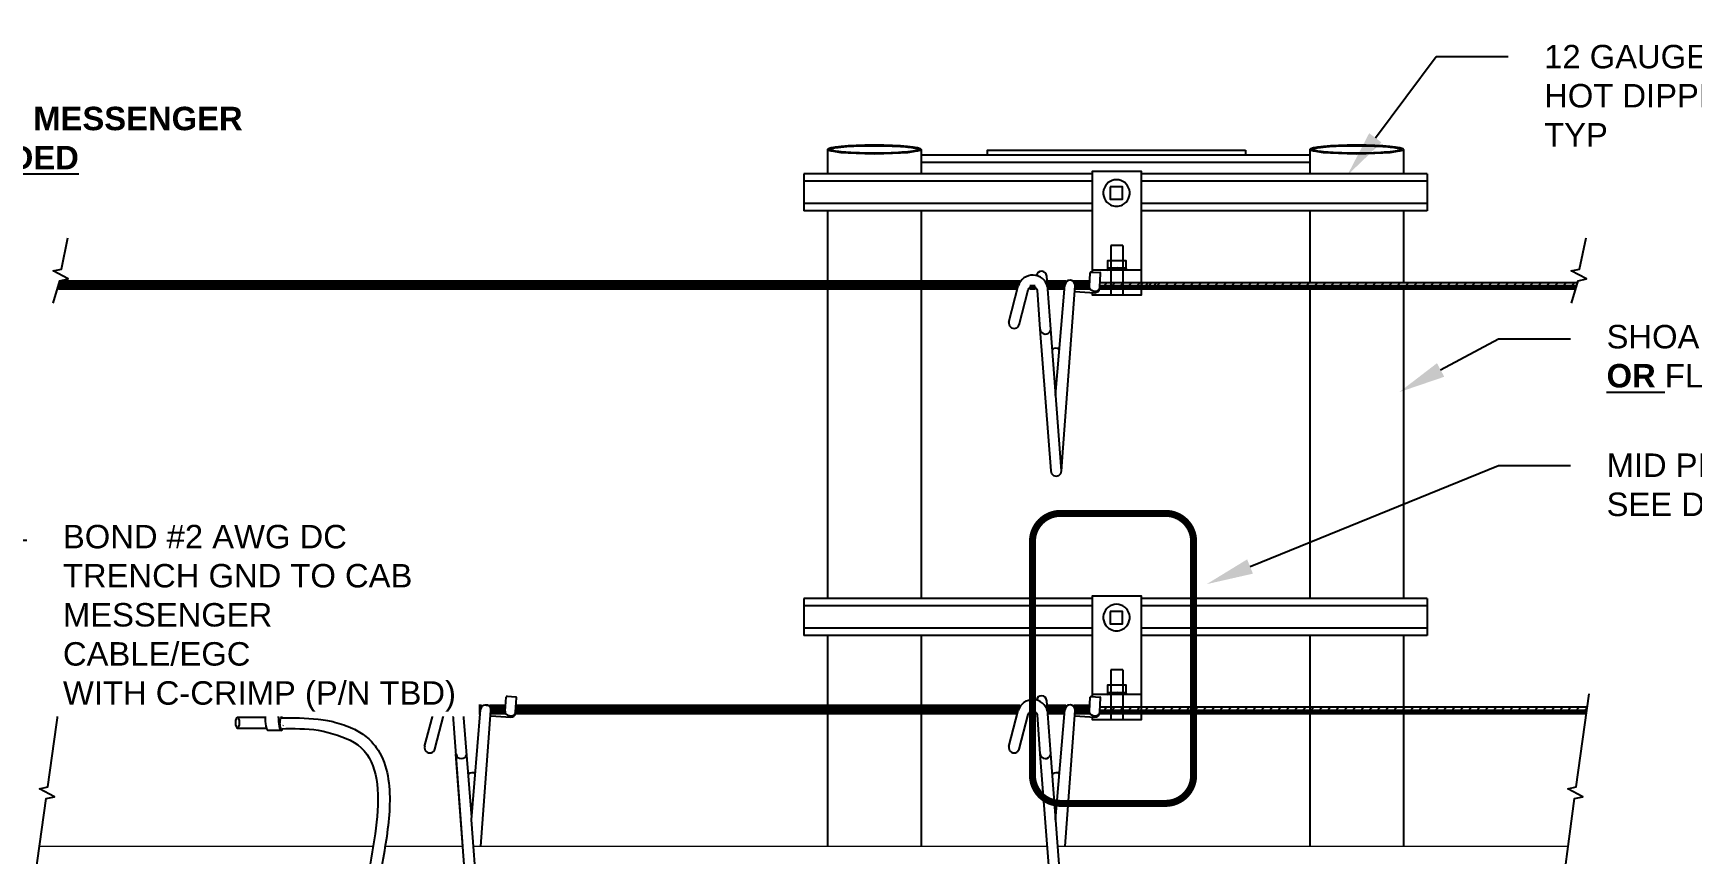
# Model space of a CAD drawing. Header units: feet. Extents: x -17 to 1389, y -162 to 787.
# Drawn here: x 1074.1 to 1144.8, y 223.9 to 258.8 of the extents above; entities that cross this region are included whole.
import ezdxf
from ezdxf import colors
from ezdxf.entities.mleader import LeaderData, LeaderLine
from ezdxf.math import Vec2, Vec3

# ---------------------------------------------------------------- set-up
doc = ezdxf.new("R2010")
doc.units = ezdxf.units.FT
doc.header["$MEASUREMENT"] = 0
doc.linetypes.add('PHANTOM', pattern=[2.5, 1.25, -0.25, 0.25, -0.25, 0.25, -0.25])
doc.linetypes.add('PHANTOM2', pattern=[1.25, 0.625, -0.125, 0.125, -0.125, 0.125, -0.125])
for name, color, linetype in [('DC Homerun', 8, 'Continuous'), ('E-CABL-UG2', 142, 'Continuous'), ('E-DETL-CAB', 1, 'Continuous'), ('E-DETL-LINE', 153, 'PHANTOM'), ('E-GRND', 3, 'Continuous'), ('G-ANNO-TEXT', 1, 'Continuous'), ('G-TEXT', 7, 'Continuous'), ('S-BEAM', 7, 'Continuous'), ('S-STEL-ANGL', 3, 'Continuous'), ('XREF', 7, 'Continuous')]:
    doc.layers.add(name, color=color, linetype=linetype)
doc.styles.add('NEI-A', font='arial.ttf')
pattern_1 = [(45, (1034.285, 219.54617), (-0.1767767, 0.1767767), [])]
pattern_2 = [(45, (913.73047, 216.32323), (-0.1767767, 0.1767767), [])]
pattern_3 = [(45, (913.73047, 234.4271), (-0.1767767, 0.1767767), [])]
pattern_4 = [(45, (1046.75892, 184.87713), (-0.1767767, 0.1767767), [])]

msp = doc.modelspace()

# ---------------------------------------------------------------- hatches: boundary and pattern name
at = {"layer": 'E-DETL-CAB'}
h = msp.add_hatch(dxfattribs=at)
h.set_pattern_fill('ANSI31', color=256, scale=2)
h.set_pattern_definition([(45, (1034.285, 237.65003), (-0.1767767, 0.1767767), [])])
edge = h.paths.add_edge_path()
edge.add_line((1116.13716, 248.21862), (1075.24254, 248.21862))
edge.add_line((1075.24254, 248.21862), (1075.22851, 248.01862))
edge.add_line((1075.22851, 248.01862), (1116.05755, 248.01862))
edge.add_line((1116.05755, 248.01862), (1116.07187, 248.07334))
edge.add_arc((1116.69037, 247.88267), 0.64722, 148.730696, 162.8665743, ccw=False)
h = msp.add_hatch(dxfattribs=at)
h.set_pattern_fill('ANSI31', color=256, scale=2)
h.set_pattern_definition(pattern_3)
h.paths.add_polyline_path([(1118.09543, 248.21862), (1117.30568, 248.21862), (1117.32069, 248.01862), (1118.0472, 248.01862), (1118.05432, 248.10342, -0.13972677)])
h = msp.add_hatch(dxfattribs=at)
h.set_pattern_fill('ANSI31', color=256, scale=2)
h.set_pattern_definition(pattern_3)
h.paths.add_polyline_path([(1119.11123, 248.21862), (1118.4585, 248.21862, -0.17306945), (1118.49962, 248.0744), (1118.49546, 248.01862), (1119.10326, 248.01862, -0.02967507), (1119.10195, 248.04221)])
h = msp.add_hatch(dxfattribs=at)
h.set_pattern_fill('ANSI31', color=256, scale=2)
h.set_pattern_definition(pattern_3)
h.paths.add_polyline_path([(1120.01512, 248.21862), (1119.55908, 248.21862), (1119.54855, 248.01862), (1120.01512, 248.01862)])
h.paths.add_polyline_path([(1121.32262, 248.21862), (1120.53397, 248.21862), (1120.53397, 248.01862), (1121.32262, 248.01862)])
h.paths.add_polyline_path([(1120.53397, 248.21862), (1120.31804, 248.21862), (1120.31804, 248.01862), (1120.53397, 248.01862)])
h.paths.add_polyline_path([(1122.12854, 248.21862), (1121.32262, 248.21862), (1121.32262, 248.01862), (1122.12854, 248.01862)])
h.paths.add_polyline_path([(1120.18904, 248.21862), (1120.01512, 248.21862), (1120.01512, 248.01862), (1120.18904, 248.01862)])
h.paths.add_polyline_path([(1120.31804, 248.21862), (1120.18904, 248.21862), (1120.18904, 248.01862), (1120.31804, 248.01862)])
h = msp.add_hatch(dxfattribs=at)
h.set_pattern_fill('ANSI31', color=256, scale=2)
h.set_pattern_definition(pattern_4)
h.paths.add_polyline_path([(1123.54843, 248.21862), (1121.32262, 248.21862), (1121.32262, 248.01862), (1123.54843, 248.01862)])
h = msp.add_hatch(dxfattribs=at)
h.set_pattern_fill('ANSI31', color=256, scale=2)
h.set_pattern_definition(pattern_4)
h.paths.add_polyline_path([(1139.91845, 248.21862), (1123.54843, 248.21862), (1123.54843, 248.01862), (1139.85979, 248.01862)])
h = msp.add_hatch(dxfattribs=at)
h.set_pattern_fill('ANSI31', color=256, scale=2)
h.set_pattern_definition(pattern_1)
edge = h.paths.add_edge_path()
edge.add_line((1091.22208, 230.11476), (1084.73036, 230.11476))
edge.add_ellipse((1084.6377, 229.71896), major_axis=(0, 0.60341), ratio=0.2034372, start_angle=-49.0091631, end_angle=208.6002822)
edge.add_arc((1085.05193, 218.36371), 10.8313, 91.8806863, 92.2212848)
edge.add_ellipse((1084.6377, 229.41726), major_axis=(0, 0.23), ratio=0.21913528, start_angle=90, end_angle=180, ccw=False)
edge.add_ellipse((1084.68128, 229.41726), major_axis=(0, 0.2813), ratio=0.33411094, start_angle=393.1153784, end_angle=450, ccw=False)
edge.add_ellipse((1084.58443, 229.71896), major_axis=(0, 0.09317), ratio=0.69303415, start_angle=224.8094327, end_angle=315.1041942)
edge.add_ellipse((1084.58443, 229.71896), major_axis=(0, 0.09317), ratio=0.69303415, start_angle=315.1041942, end_angle=315.1905673)
edge.add_ellipse((1084.68128, 230.02066), major_axis=(0, 0.2813), ratio=0.33411094, start_angle=122.4301837, end_angle=146.8846216, ccw=False)
edge.add_ellipse((1084.68128, 230.02066), major_axis=(0, 0.2813), ratio=0.33411094, start_angle=90, end_angle=122.4301837, ccw=False)
edge.add_ellipse((1084.6377, 230.02066), major_axis=(0, 0.15085), ratio=0.33411094, start_angle=-51.4092595, end_angle=90)
edge.add_ellipse((1084.68128, 230.02066), major_axis=(0, 0.2813), ratio=0.33411094, start_angle=90, end_angle=122.4301837)
edge.add_line((1084.60196, 229.86981), (1084.64668, 229.86981))
edge.add_ellipse((1084.6377, 230.02066), major_axis=(0, 0.15085), ratio=0.33411094, start_angle=180, end_angle=225.4079302, ccw=False)
edge.add_line((1084.6377, 229.86981), (1084.66526, 229.78496))
edge.add_ellipse((1084.66526, 230.02066), major_axis=(0, 0.23571), ratio=0.33411094, start_angle=180, end_angle=243.3002643)
edge.add_line((1084.73561, 229.91476), (1091.14242, 229.91476))
edge.add_line((1091.14242, 229.91476), (1091.15674, 229.96948))
edge.add_arc((1091.7753, 229.77861), 0.64734, 148.7161598, 162.8510359, ccw=False)
edge = h.paths.add_edge_path()
edge.add_line((1083.97969, 230.11476), (1075.1655, 230.11476))
edge.add_line((1075.1655, 230.11476), (1075.13749, 229.91476))
edge.add_line((1075.13749, 229.91476), (1083.95624, 229.91476))
edge.add_ellipse((1084.07235, 229.71896), major_axis=(0, -0.60341), ratio=0.2034372, start_angle=229.0091631, end_angle=251.0655399, ccw=False)
h = msp.add_hatch(dxfattribs=at)
h.set_pattern_fill('ANSI31', color=256, scale=2)
h.set_pattern_definition(pattern_2)
h.paths.add_polyline_path([(1093.13874, 229.99023, -0.15309927), (1093.18689, 230.11476), (1092.32853, 230.11476, -0.0768597), (1092.40422, 229.93196), (1092.40552, 229.91476), (1093.13257, 229.91476)])
h = msp.add_hatch(dxfattribs=at)
h.set_pattern_fill('ANSI31', color=256, scale=2)
h.set_pattern_definition(pattern_2)
h.paths.add_polyline_path([(1094.1992, 230.11476), (1093.81857, 230.11476), (1093.53661, 230.11476, -0.18868111), (1093.58495, 229.9591), (1093.58164, 229.91476), (1094.18682, 229.91476, -0.03251112), (1094.18682, 229.93835)])
h = msp.add_hatch(dxfattribs=at)
h.set_pattern_fill('ANSI31', color=256, scale=2)
h.set_pattern_definition(pattern_1)
h.paths.add_polyline_path([(1116.13716, 230.11476), (1094.64759, 230.11476), (1094.63356, 229.91476), (1116.05755, 229.91476), (1116.07187, 229.96948, -0.06175774)])
h = msp.add_hatch(dxfattribs=at)
h.set_pattern_fill('ANSI31', color=256, scale=2)
h.set_pattern_definition(pattern_2)
h.paths.add_polyline_path([(1118.09543, 230.11476), (1117.30568, 230.11476), (1117.32069, 229.91476), (1118.0472, 229.91476), (1118.05432, 229.99956, -0.13972677)])
h = msp.add_hatch(dxfattribs=at)
h.set_pattern_fill('ANSI31', color=256, scale=2)
h.set_pattern_definition(pattern_2)
h.paths.add_polyline_path([(1119.11123, 230.11476), (1118.4585, 230.11476, -0.17306945), (1118.49962, 229.97053), (1118.49546, 229.91476), (1119.10326, 229.91476, -0.02967507), (1119.10195, 229.93835)])
h = msp.add_hatch(dxfattribs=at)
h.set_pattern_fill('ANSI31', color=256, scale=2)
h.set_pattern_definition(pattern_2)
h.paths.add_polyline_path([(1120.01512, 230.11476), (1119.55908, 230.11476), (1119.54855, 229.91476), (1120.01512, 229.91476)])
h.paths.add_polyline_path([(1121.32262, 230.11476), (1120.53397, 230.11476), (1120.53397, 229.91476), (1121.32262, 229.91476)])
h.paths.add_polyline_path([(1120.53397, 230.11476), (1120.31804, 230.11476), (1120.31804, 229.91476), (1120.53397, 229.91476)])
h.paths.add_polyline_path([(1122.12854, 230.11476), (1121.32262, 230.11476), (1121.32262, 229.91476), (1122.12854, 229.91476)])
h.paths.add_polyline_path([(1120.18904, 230.11476), (1120.01512, 230.11476), (1120.01512, 229.91476), (1120.18904, 229.91476)])
h.paths.add_polyline_path([(1120.31804, 230.11476), (1120.18904, 230.11476), (1120.18904, 229.91476), (1120.31804, 229.91476)])
h = msp.add_hatch(dxfattribs=at)
h.set_pattern_fill('ANSI31', color=256, scale=2)
h.set_pattern_definition(pattern_2)
h.paths.add_polyline_path([(1140.33326, 230.11476), (1122.12854, 230.11476), (1122.12854, 229.91476), (1140.30525, 229.91476)])

# ---------------------------------------------------------------- linework, layer by layer
at = {"layer": 'DC Homerun', "lineweight": 20}
for points in [[(1074.33518, 224.18484), (1088.56664, 224.18484)], [(1089.07359, 224.18484), (1092.38784, 224.18484)], [(1092.83817, 224.18484), (1117.29961, 224.18484)], [(1117.74969, 224.18484), (1139.51966, 224.18484)]]:
    msp.add_lwpolyline(points, dxfattribs=at)
at = {"layer": 'E-CABL-UG2', "linetype": 'Continuous', "flags": 128}
for points in [[(1082.77479, 229.67372), (1083.94994, 229.67372)], [(1082.77479, 229.21372), (1084.00524, 229.21372)]]:
    msp.add_lwpolyline(points, dxfattribs=at)
for points in [[(1084.62909, 229.6471, -0.03529316), (1086.22026, 229.59441, -0.03529316)], [(1084.64631, 229.18742, -0.03639936), (1086.22026, 229.13182, -0.03639936)]]:
    msp.add_lwpolyline(points, format="xyb", dxfattribs=at)
at = {"layer": 'E-CABL-UG2', "linetype": 'Continuous', "extrusion": (0, 0, -1)}
msp.add_ellipse((1082.77479, 229.44372), major_axis=(0, -0.23), ratio=0.37397811, dxfattribs=at)
at = {"layer": 'E-CABL-UG2', "linetype": 'Continuous'}
for points, knots in [([(1068.17496, 229.59441), (1068.48156, 229.57134), (1068.67341, 229.52426), (1069.13015, 229.39747), (1069.39475, 229.31279), (1069.84675, 229.10614), (1070.04078, 228.99165), (1070.37811, 228.71972), (1070.52375, 228.56354), (1070.87463, 228.07425), (1071.01979, 227.70904), (1071.19424, 226.93936), (1071.22503, 226.53277), (1071.2146, 225.32827), (1071.0882, 224.49247), (1070.83241, 223.08219), (1070.71472, 222.50539), (1070.49387, 221.30219), (1070.40671, 220.69325), (1070.26411, 219.51858), (1070.20707, 218.95491), (1070.06605, 217.76732), (1069.97847, 217.14305), (1069.7129, 215.88441), (1069.54071, 215.2584), (1068.94847, 213.38385), (1068.45306, 212.13835), (1067.60672, 209.96406), (1067.25436, 209.0412), (1066.62756, 207.17146), (1066.35043, 206.22619), (1065.69264, 203.38199), (1065.48638, 201.47625), (1065.7487, 198.90123), (1065.87942, 198.19389), (1066.20994, 197.02735), (1066.37239, 196.56374), (1066.74556, 195.68653), (1066.95063, 195.27195), (1067.50964, 194.29349), (1067.88798, 193.74226), (1068.59208, 192.99514), (1068.90229, 192.74444), (1069.42582, 192.47018), (1069.63694, 192.40009), (1070.07084, 192.34537), (1070.30449, 192.35908), (1070.79648, 192.4679), (1071.05403, 192.56322), (1071.89015, 192.9889), (1072.46834, 193.46544), (1073.19145, 194.3273), (1073.41444, 194.65557), (1073.86366, 195.50548), (1074.00877, 196.01967), (1074.1323, 197.09185), (1074.11187, 197.64867), (1074.00841, 198.80111), (1073.92544, 199.39565), (1073.8484, 200.29131), (1073.83076, 200.58228), (1073.82486, 201.02251), (1073.82608, 201.16961), (1073.82796, 201.31387)], [0, 0, 0, 0, 0.54196997, 0.54196997, 1.29312655, 1.29312655, 1.88635964, 1.88635964, 2.47959273, 2.47959273, 3.59240334, 3.59240334, 4.70521395, 4.70521395, 6.77838294, 6.77838294, 8.22744975, 8.22744975, 9.96355124, 9.96355124, 11.69965274, 11.69965274, 13.67035979, 13.67035979, 15.64106684, 15.64106684, 19.58248095, 19.58248095, 22.45768873, 22.45768873, 25.3328965, 25.3328965, 31.08331206, 31.08331206, 33.2877501, 33.2877501, 34.75996255, 34.75996255, 36.09677179, 36.09677179, 37.94615944, 37.94615944, 39.28060947, 39.28060947, 40.20773526, 40.20773526, 41.13486105, 41.13486105, 42.06198684, 42.06198684, 44.13778033, 44.13778033, 45.27283759, 45.27283759, 47.04251545, 47.04251545, 48.8121933, 48.8121933, 50.58187116, 50.58187116, 51.4102524, 51.4102524, 51.83845956, 51.83845956, 51.83845956, 51.83845956]), ([(1086.22026, 229.59441), (1086.52685, 229.57134), (1086.71871, 229.52426), (1087.17545, 229.39747), (1087.44004, 229.31279), (1087.89205, 229.10614), (1088.08608, 228.99165), (1088.4234, 228.71972), (1088.56904, 228.56354), (1088.91992, 228.07425), (1089.06509, 227.70904), (1089.23953, 226.93936), (1089.27033, 226.53277), (1089.25989, 225.32827), (1089.13349, 224.49247), (1088.87771, 223.08219), (1088.76002, 222.50539), (1088.53916, 221.30219), (1088.452, 220.69325), (1088.30941, 219.51858), (1088.25237, 218.95491), (1088.11135, 217.76732), (1088.02376, 217.14305), (1087.7582, 215.88441), (1087.58601, 215.2584), (1086.99377, 213.38385), (1086.49835, 212.13835), (1085.65201, 209.96406), (1085.29966, 209.0412), (1084.67286, 207.17146), (1084.39573, 206.22619), (1083.73794, 203.38199), (1083.53168, 201.47625), (1083.79399, 198.90123), (1083.92472, 198.19389), (1084.25524, 197.02735), (1084.41768, 196.56374), (1084.79085, 195.68653), (1084.99592, 195.27195), (1085.55493, 194.29349), (1085.93328, 193.74226), (1086.63737, 192.99514), (1086.94758, 192.74444), (1087.47111, 192.47018), (1087.68224, 192.40009), (1088.11613, 192.34537), (1088.34979, 192.35908), (1088.84178, 192.4679), (1089.09933, 192.56322), (1089.93545, 192.9889), (1090.51363, 193.46544), (1091.23675, 194.3273), (1091.45974, 194.65557), (1091.90896, 195.50548), (1092.05406, 196.01967), (1092.1776, 197.09185), (1092.15717, 197.64867), (1092.05371, 198.80111), (1091.97074, 199.39565), (1091.89369, 200.29131), (1091.87605, 200.58228), (1091.87036, 201.00712), (1091.87116, 201.13938), (1091.8727, 201.26935)], [0, 0, 0, 0, 0.54196997, 0.54196997, 1.29312655, 1.29312655, 1.88635964, 1.88635964, 2.47959273, 2.47959273, 3.59240334, 3.59240334, 4.70521395, 4.70521395, 6.77838294, 6.77838294, 8.22744975, 8.22744975, 9.96355124, 9.96355124, 11.69965274, 11.69965274, 13.67035979, 13.67035979, 15.64106684, 15.64106684, 19.58248095, 19.58248095, 22.45768873, 22.45768873, 25.3328965, 25.3328965, 31.08331206, 31.08331206, 33.2877501, 33.2877501, 34.75996255, 34.75996255, 36.09677179, 36.09677179, 37.94615944, 37.94615944, 39.28060947, 39.28060947, 40.20773526, 40.20773526, 41.13486105, 41.13486105, 42.06198684, 42.06198684, 44.13778033, 44.13778033, 45.27283759, 45.27283759, 47.04251545, 47.04251545, 48.8121933, 48.8121933, 50.58187116, 50.58187116, 51.4102524, 51.4102524, 51.79450441, 51.79450441, 51.79450441, 51.79450441]), ([(1068.17496, 229.13182), (1068.73263, 228.99473), (1071.69922, 228.26549), (1069.81027, 221.97183), (1069.61325, 215.82255), (1065.6141, 207.28464), (1063.82976, 197.84814), (1069.91181, 190.32468), (1075.60525, 195.16342), (1074.36506, 198.96123), (1074.32787, 200.8165)], [0, 0, 0, 0, 1.61419504, 8.58678911, 13.44734427, 21.57428168, 36.05262341, 40.13278633, 45.78784674, 51.34762176, 51.34762176, 51.34762176, 51.34762176]), ([(1086.22026, 229.13182), (1086.77793, 228.99473), (1089.74452, 228.26549), (1087.85557, 221.97183), (1087.65855, 215.82255), (1083.65939, 207.28464), (1081.87506, 197.84814), (1087.95711, 190.32468), (1093.63341, 195.14885), (1092.42045, 198.93005), (1092.37421, 200.7704)], [0, 0, 0, 0, 1.61419504, 8.58678911, 13.44734427, 21.57428168, 36.05262341, 40.13278633, 45.78784674, 51.30157506, 51.30157506, 51.30157506, 51.30157506])]:
    msp.add_open_spline(points, degree=3, knots=knots, dxfattribs=at)
at = {"layer": 'E-DETL-CAB', "lineweight": 25}
for p, q in [((1120.01512, 249.79592), (1120.01512, 247.6894)), ((1120.53397, 249.79592), (1120.53397, 247.6894)), ((1120.01512, 231.69206), (1120.01512, 229.58553)), ((1120.53397, 231.69206), (1120.53397, 229.58553))]:
    msp.add_line(p, q, dxfattribs=at)
for points in [[(1119.22647, 247.78967), (1119.22647, 247.6894), (1121.32262, 247.6894), (1121.32262, 252.95052), (1119.22647, 252.95052), (1119.22647, 248.66195)], [(1120.53397, 249.79592), (1120.01512, 249.79592)], [(1121.32262, 248.74785), (1119.22647, 248.74785)], [(1119.88022, 248.74785), (1120.28492, 248.77898), (1120.28492, 248.84124), (1119.88022, 248.81011)], [(1119.88022, 248.81011), (1119.88022, 248.74785)], [(1120.28492, 248.81011), (1120.66887, 248.81011), (1120.66887, 248.74785)], [(1119.55908, 248.21862), (1139.91845, 248.21862)], [(1119.22647, 229.6858), (1119.22647, 229.58553), (1121.32262, 229.58553), (1121.32262, 234.84666), (1119.22647, 234.84666), (1119.22647, 230.55809)], [(1120.53397, 231.69206), (1120.01512, 231.69206)], [(1121.32262, 230.64398), (1119.22647, 230.64398)], [(1119.88022, 230.64398), (1120.28492, 230.67511), (1120.28492, 230.73738), (1119.88022, 230.70625)], [(1119.88022, 230.70625), (1119.88022, 230.64398)], [(1120.28492, 230.70625), (1120.66887, 230.70625), (1120.66887, 230.64398)], [(1119.55908, 230.11476), (1140.33326, 230.11476)]]:
    msp.add_lwpolyline(points, dxfattribs=at)
for points in [[(1120.52175, 251.53137, 4.05792998), (1119.99617, 251.53137, 0.24643259)], [(1120.52175, 233.42751, 4.05792998), (1119.99617, 233.42751, 0.24643259)]]:
    msp.add_lwpolyline(points, format="xyb", close=True, dxfattribs=at)
for points in [[(1119.99437, 252.29678), (1119.99437, 251.76755), (1120.51322, 251.76755), (1120.51322, 252.29678)], [(1120.66887, 248.84124), (1120.66887, 249.14217), (1119.88022, 249.14217), (1119.88022, 248.84124)], [(1119.99437, 234.19291), (1119.99437, 233.66369), (1120.51322, 233.66369), (1120.51322, 234.19291)], [(1120.66887, 230.73738), (1120.66887, 231.03831), (1119.88022, 231.03831), (1119.88022, 230.73738)]]:
    msp.add_lwpolyline(points, close=True, dxfattribs=at)
at = {"layer": 'E-DETL-CAB'}
for points in [[(1117.32748, 247.92807), (1117.28551, 248.48737)], [(1118.35579, 248.29763), (1119.11232, 248.24975)], [(1119.17203, 248.66193), (1119.5456, 248.64118)], [(1119.53778, 247.9592), (1119.54816, 248.01108), (1119.57929, 248.60257)], [(1115.66717, 246.52717), (1116.07187, 248.07334)], [(1117.65955, 243.4037), (1118.05432, 248.10342)], [(1117.95595, 240.7887), (1118.49962, 248.0744)], [(1118.48299, 247.83445), (1119.34062, 247.78279)], [(1117.9086, 240.15571), (1117.95595, 240.7887)], [(1090.75204, 228.42331), (1091.15674, 229.96948)], [(1092.39043, 230.11476), (1092.37085, 230.37418)], [(1092.41235, 229.8242), (1092.40422, 229.93196)], [(1092.75532, 225.30625), (1093.13874, 229.99023)], [(1093.15302, 224.18484), (1093.58495, 229.9591)], [(1093.37741, 230.19777), (1094.20141, 230.14627)], [(1094.18682, 229.93835), (1094.22833, 230.52984)], [(1115.66717, 228.42331), (1116.07187, 229.96948)], [(1117.32748, 229.8242), (1117.28551, 230.38351)], [(1117.65955, 225.29984), (1118.05432, 229.99956)], [(1118.06815, 224.18484), (1118.49962, 229.97053)], [(1118.35579, 230.19377), (1119.11232, 230.14589)], [(1119.17203, 230.55807), (1119.5456, 230.53732)], [(1119.53778, 229.85533), (1119.54816, 229.90722), (1119.57929, 230.49871)], [(1091.18787, 228.30916), (1091.57182, 229.79307)], [(1092.76302, 225.40037), (1092.41235, 229.8242)], [(1093.57458, 229.73081), (1094.42549, 229.67892)], [(1094.35522, 229.74538), (1094.449, 229.74163)], [(1118.48299, 229.73059), (1119.34062, 229.67892)], [(1092.54726, 222.0726), (1092.09236, 228.09995)], [(1092.99347, 222.08298), (1092.75532, 225.30625)]]:
    msp.add_lwpolyline(points, dxfattribs=at)
for points in [[(1119.26798, 247.84505, -0.36700699), (1119.10195, 248.04221), (1119.13308, 248.6337)], [(1116.103, 246.41303), (1116.49042, 247.89714, -0.8531142), (1116.8709, 247.88656), (1116.99542, 246.22624), (1117.46239, 240.18165, 1.00005228), (1117.9086, 240.18684), (1117.45201, 246.22624), (1117.32748, 247.92807)], [(1119.26798, 247.84505), (1119.351, 247.84505, 0.41576883), (1119.54782, 248.01486)], [(1092.38598, 224.18484), (1091.96614, 229.78269, 0.8531142), (1091.58567, 229.79327)], [(1094.62265, 229.85533), (1094.63303, 229.90722), (1094.67454, 230.49871, 0.41253655), (1094.64341, 230.54021), (1094.26983, 230.56097)], [(1116.103, 228.30916), (1116.49042, 229.79327, -0.8531142), (1116.8709, 229.78269), (1116.99542, 228.12238), (1117.46239, 222.07779, 1.00005228), (1117.9086, 222.08298), (1117.45201, 228.12238), (1117.32748, 229.8242)], [(1119.26798, 229.74119, -0.36700699), (1119.10195, 229.93835), (1119.13308, 230.52984)], [(1119.26798, 229.74119), (1119.351, 229.74119, 0.41576883), (1119.54782, 229.911)]]:
    msp.add_lwpolyline(points, format="xyb", dxfattribs=at)
at = {"layer": 'E-DETL-CAB', "lineweight": 70}
for points in [[(1075.13749, 248.01862), (1116.05755, 248.01862)], [(1075.1655, 248.21862), (1116.13529, 248.21862)], [(1116.56822, 248.01862), (1116.79141, 248.01862)], [(1117.30556, 248.21862), (1118.09543, 248.21862)], [(1117.32065, 248.01862), (1118.04753, 248.01862)], [(1118.4585, 248.21862), (1119.11123, 248.21862)], [(1118.49677, 248.01862), (1119.10241, 248.01862)], [(1119.54855, 248.01862), (1139.85979, 248.01862)], [(1075.13749, 229.91476), (1083.95624, 229.91476)], [(1075.1655, 230.11476), (1083.97969, 230.11476)], [(1084.73036, 230.11476), (1091.22208, 230.11476)], [(1084.73561, 229.91476), (1091.14242, 229.91476)], [(1091.66347, 229.91476), (1091.88665, 229.91476)], [(1092.32815, 230.11476), (1093.18689, 230.11476)], [(1092.40552, 229.91476), (1093.13257, 229.91476)], [(1093.53589, 230.11476), (1094.1992, 230.11476)], [(1093.58164, 229.91476), (1094.19813, 229.91476)], [(1094.63356, 229.91476), (1116.05755, 229.91476)], [(1094.64759, 230.11476), (1116.13529, 230.11476)], [(1116.56822, 229.91476), (1116.79141, 229.91476)], [(1117.30556, 230.11476), (1118.09543, 230.11476)], [(1117.32065, 229.91476), (1118.04753, 229.91476)], [(1118.4585, 230.11476), (1119.11123, 230.11476)], [(1118.49677, 229.91476), (1119.10241, 229.91476)], [(1119.54855, 229.91476), (1140.30525, 229.91476)]]:
    msp.add_lwpolyline(points, dxfattribs=at)
at = {"layer": 'E-DETL-CAB', "lineweight": 25}
for centre in [(1120.25898, 252.03214), (1120.25898, 233.92828)]:
    msp.add_arc(centre, 0.56552, 242.3125835, 297.6874165, dxfattribs=at)
at = {"layer": 'E-DETL-CAB'}
for centre, radius, start, end in [((1116.69037, 247.88267), 0.64722, 13.6108659, 162.8665743), ((1117.06288, 248.47285), 0.22311, 3.7324357, 170.5846335), ((1118.27697, 248.0889), 0.22312, 356.2730417, 176.2684421), ((1119.1695, 248.62569), 0.03633, 86.0040418, 176.2898478), ((1119.54303, 248.60494), 0.03634, 356.2669037, 85.938654), ((1119.3371, 247.98419), 0.20143, 271.0021445, 353.9497031), ((1115.89026, 246.48047), 0.22309, 165.6208385, 345.6274912), ((1117.22891, 246.25221), 0.2335, 187.4213261, 345.1228651), ((1117.68549, 245.19377), 0.22307, 50.3151295, 136.7517359), ((1092.15812, 230.36898), 0.22311, 3.7324357, 170.5846335), ((1117.06288, 230.36898), 0.22311, 3.7324357, 170.5846335), ((1091.7753, 229.77861), 0.64734, 13.7034573, 162.8510359), ((1093.36188, 229.97515), 0.22365, 355.8847309, 176.1334429), ((1094.36804, 229.92653), 0.1816, 176.2686452, 265.9539456), ((1094.27504, 230.53502), 0.03633, 86.0040426, 176.289846), ((1094.4618, 229.92283), 0.18165, 265.9595558, 356.2636299), ((1116.69037, 229.77881), 0.64722, 13.6108659, 162.8665743), ((1118.27697, 229.98504), 0.22312, 356.2730417, 176.2684421), ((1119.1695, 230.52183), 0.03633, 86.0040418, 176.2898478), ((1119.54303, 230.50107), 0.03634, 356.2669037, 85.938654), ((1094.4322, 229.8804), 0.20158, 268.0930414, 353.9337296), ((1119.3371, 229.88032), 0.20143, 271.0021445, 353.9497031), ((1090.97513, 228.3766), 0.22309, 165.6208386, 345.6274912), ((1092.32416, 228.14834), 0.2335, 192.7670153, 345.2148075), ((1115.89026, 228.3766), 0.22309, 165.6208385, 345.6274912), ((1117.22891, 228.14834), 0.2335, 187.4213261, 345.1228651), ((1092.78073, 227.08991), 0.22307, 50.3151295, 136.7517359), ((1117.68549, 227.08991), 0.22307, 50.3151295, 136.7517359)]:
    msp.add_arc(centre, radius, start, end, dxfattribs=at)
at = {"layer": 'E-DETL-LINE', "linetype": 'PHANTOM2', "ltscale": 0.5}
msp.add_lwpolyline([(1123.54843, 227.20309, 0.3, 0.3, -0.41421356), (1122.34843, 226.00309, 0.3, 0.3, 0), (1117.87486, 226.00309, 0.3, 0.3, -0.41421356), (1116.67486, 227.20309, 0.3, 0.3, 0), (1116.67486, 237.17181, 0.3, 0.3, -0.41421356), (1117.87486, 238.37181, 0.3, 0.3, 0), (1122.34843, 238.37181, 0.3, 0.3, -0.41421356), (1123.54843, 237.17181, 0.3, 0.3, 0)], format="xyseb", close=True, dxfattribs=at)
at = {"layer": 'E-GRND'}
for p, q in [((1084.6377, 229.86981), (1084.60196, 229.86981)), ((1084.66526, 229.78496), (1084.63001, 229.78496)), ((1084.6377, 229.86981), (1084.66526, 229.78496))]:
    msp.add_line(p, q, dxfattribs=at)
for points in [[(1084.07235, 230.32237), (1084.6377, 230.32237)], [(1084.6377, 229.11556), (1084.07235, 229.11556)]]:
    msp.add_lwpolyline(points, dxfattribs=at)
for centre, major_axis, ratio, start_param, end_param in [((1084.07235, 229.71896), (0, -0.60341), 0.2034372, 3.14159265, 6.28318531), ((1084.6377, 229.71896), (0, 0.60341), 0.2034372, -0.85537126, 3.64076175), ((1084.6377, 230.02066), (0, 0.15085), 0.33411094, -0.89726084, 1.57079633), ((1084.6377, 230.02066), (0, 0.15085), 0.33411094, 3.14159265, 3.93411054)]:
    msp.add_ellipse(centre, major_axis=major_axis, ratio=ratio, start_param=start_param, end_param=end_param, dxfattribs=at)
at = {"layer": 'E-GRND', "extrusion": (0, 0, -1)}
for centre, major_axis, ratio, start_param, end_param in [((1084.68128, 230.02066), (0, 0.2813), 0.33411094, 3.71956504, 4.71238898), ((1084.66526, 230.02066), (0, 0.23571), 0.33411094, 2.03679462, 3.14159265), ((1084.68128, 229.41726), (0, 0.2813), 0.33411094, -1.57079633, -0.57797239), ((1084.6377, 229.41726), (0, 0.23), 0.21913528, 3.14159265, 4.71238898), ((1084.58443, 229.71896), (0, 0.09317), 0.69303415, 0.78207214, 2.35952052)]:
    msp.add_ellipse(centre, major_axis=major_axis, ratio=ratio, start_param=start_param, end_param=end_param, dxfattribs=at)
at = {"layer": 'G-TEXT', "linetype": 'Continuous', "flags": 128}
for points in [[(1074.91773, 247.33918), (1075.19744, 248.29282), (1075.55489, 248.36899), (1074.90932, 248.71182), (1075.26677, 248.78799), (1075.54465, 250.12274)], [(1139.66051, 247.33918), (1139.94022, 248.29282), (1140.29767, 248.36899), (1139.6521, 248.71182), (1140.00955, 248.78799), (1140.28743, 250.12274)], [(1074.06281, 222.23965), (1074.61856, 226.20868), (1074.97601, 226.28485), (1074.33045, 226.62768), (1074.6879, 226.70385), (1075.24365, 230.67288)], [(1139.11997, 221.15136), (1139.78632, 226.20868), (1140.14377, 226.28485), (1139.4982, 226.62768), (1139.85565, 226.70385), (1140.41141, 230.67288)]]:
    msp.add_lwpolyline(points, dxfattribs=at)
at = {"layer": 'S-BEAM'}
for p, q in [((1107.93272, 253.89145), (1107.93272, 252.8467)), ((1111.93272, 253.89145), (1111.93272, 252.8467)), ((1128.50291, 253.89145), (1128.50291, 252.8467)), ((1132.50291, 253.89145), (1132.50291, 252.8467)), ((1107.93272, 251.27189), (1107.93272, 248.21862)), ((1111.93272, 251.27189), (1111.93272, 248.21862)), ((1128.50291, 251.27189), (1128.50291, 248.21862)), ((1132.50291, 251.27189), (1132.50291, 248.21862)), ((1107.93272, 248.01862), (1107.93272, 234.74283)), ((1111.93272, 248.01862), (1111.93272, 234.74283)), ((1128.50291, 248.01862), (1128.50291, 234.74283)), ((1132.50291, 248.01862), (1132.50291, 234.74283)), ((1107.93272, 233.16803), (1107.93272, 230.11476)), ((1111.93272, 233.16803), (1111.93272, 230.11476)), ((1128.50291, 233.16803), (1128.50291, 224.18484)), ((1132.50291, 233.16803), (1132.50291, 224.18484)), ((1107.93272, 229.91476), (1107.93272, 224.18484)), ((1111.93272, 229.91476), (1111.93272, 224.18484))]:
    msp.add_line(p, q, dxfattribs=at)
at = {"layer": 'S-STEL-ANGL'}
for p, q in [((1128.50291, 253.64837), (1111.93272, 253.64837)), ((1128.50291, 253.33341), (1111.93272, 253.33341)), ((1119.22647, 252.8467), (1106.93272, 252.8467)), ((1119.22647, 252.53174), (1106.93272, 252.53174)), ((1133.50291, 252.8467), (1121.32262, 252.8467)), ((1133.50291, 252.53174), (1121.32262, 252.53174)), ((1119.22647, 251.58685), (1106.93272, 251.58685)), ((1119.22647, 251.27189), (1106.93272, 251.27189)), ((1133.50291, 251.58685), (1121.32262, 251.58685)), ((1133.50291, 251.27189), (1121.32262, 251.27189)), ((1119.22647, 234.74283), (1106.93272, 234.74283)), ((1119.22647, 234.42787), (1106.93272, 234.42787)), ((1133.50291, 234.74283), (1121.32262, 234.74283)), ((1133.50291, 234.42787), (1121.32262, 234.42787)), ((1119.22647, 233.48299), (1106.93272, 233.48299)), ((1133.50291, 233.48299), (1121.32262, 233.48299)), ((1119.22647, 233.16803), (1106.93272, 233.16803)), ((1133.50291, 233.16803), (1121.32262, 233.16803))]:
    msp.add_line(p, q, dxfattribs=at)
for points in [[(1114.75354, 253.64837), (1114.75354, 253.86058), (1125.75354, 253.86058)], [(1125.75354, 253.86058), (1125.75354, 253.64837)]]:
    msp.add_lwpolyline(points, dxfattribs=at)
at = {"layer": 'S-STEL-ANGL', "flags": 128}
for points in [[(1106.93272, 252.8467), (1106.93272, 251.27189)], [(1133.50291, 252.8467), (1133.50291, 251.27189)], [(1106.93272, 234.74283), (1106.93272, 233.16803)], [(1133.50291, 234.74283), (1133.50291, 233.16803)]]:
    msp.add_lwpolyline(points, dxfattribs=at)
at = {"layer": 'XREF'}
for centre in [(1109.93272, 253.89145), (1130.50291, 253.89145)]:
    msp.add_ellipse(centre, major_axis=(-2, 0), ratio=0.09791373, dxfattribs=at)
for points, knots in [([(1111.85714, 253.89145), (1111.82092, 253.90599), (1111.75689, 253.92245), (1111.58612, 253.95248), (1111.47885, 253.96654), (1111.10469, 254.00382), (1110.78451, 254.02201), (1110.0931, 254.03977), (1109.72274, 254.03932), (1108.93957, 254.01718), (1108.54667, 253.9893), (1108.15575, 253.93349), (1108.05707, 253.91103), (1108.0083, 253.89145)], [3.38081272, 3.38081272, 3.38081272, 3.38081272, 3.64958521, 3.64958521, 3.91835769, 3.91835769, 4.45590266, 4.45590266, 4.99344764, 4.99344764, 5.68201522, 5.68201522, 6.04396524, 6.04396524, 6.04396524, 6.04396524]), ([(1132.42733, 253.89145), (1132.39111, 253.90599), (1132.32708, 253.92245), (1132.15631, 253.95248), (1132.04904, 253.96654), (1131.67488, 254.00382), (1131.3547, 254.02201), (1130.66329, 254.03977), (1130.29293, 254.03932), (1129.50976, 254.01718), (1129.11686, 253.9893), (1128.72594, 253.93349), (1128.62726, 253.91103), (1128.57849, 253.89145)], [3.38081272, 3.38081272, 3.38081272, 3.38081272, 3.64958521, 3.64958521, 3.91835769, 3.91835769, 4.45590266, 4.45590266, 4.99344764, 4.99344764, 5.68201522, 5.68201522, 6.04396524, 6.04396524, 6.04396524, 6.04396524]), ([(1108.0083, 253.89145), (1108.04451, 253.87691), (1108.10855, 253.86046), (1108.27932, 253.83042), (1108.38658, 253.81636), (1108.76075, 253.77909), (1109.08093, 253.76089), (1109.77234, 253.74314), (1110.1427, 253.74358), (1110.92587, 253.76572), (1111.31877, 253.79361), (1111.70969, 253.84942), (1111.80837, 253.87187), (1111.85714, 253.89145)], [0.23922007, 0.23922007, 0.23922007, 0.23922007, 0.50799255, 0.50799255, 0.77676504, 0.77676504, 1.31431001, 1.31431001, 1.85185498, 1.85185498, 2.54042257, 2.54042257, 2.90237259, 2.90237259, 2.90237259, 2.90237259]), ([(1128.57849, 253.89145), (1128.6147, 253.87691), (1128.67874, 253.86046), (1128.84951, 253.83042), (1128.95677, 253.81636), (1129.33094, 253.77909), (1129.65112, 253.76089), (1130.34253, 253.74314), (1130.71289, 253.74358), (1131.49606, 253.76572), (1131.88896, 253.79361), (1132.27988, 253.84942), (1132.37856, 253.87187), (1132.42733, 253.89145)], [0.23922007, 0.23922007, 0.23922007, 0.23922007, 0.50799255, 0.50799255, 0.77676504, 0.77676504, 1.31431001, 1.31431001, 1.85185498, 1.85185498, 2.54042257, 2.54042257, 2.90237259, 2.90237259, 2.90237259, 2.90237259])]:
    msp.add_open_spline(points, degree=3, knots=knots, dxfattribs=at)

# ---------------------------------------------------------------- next in the draw order: leaders
at = {"layer": 'G-ANNO-TEXT'}
ml = msp.add_multileader_mtext('Standard', dxfattribs=at)
ml.set_content('\\pxql,t3.00005;12 GAUGE UNISTRUT\\PHOT DIPPED GALVANIZED, TYP', color=256, style='NEI-A')
ml.set_leader_properties()
ml.build(insert=Vec2(0, 0))
ml.multileader.update_dxf_attribs({"dogleg_length": 3.07146, "arrow_head_size": 2})
ctx = ml.context
ctx.base_point, ctx.char_height, ctx.arrow_head_size, ctx.landing_gap_size, ctx.plane_origin = Vec3(1136.96001, 257.84906), 1, 2, 1.53573, Vec3(1897.79595, -294.23508)
notes = []
notes.append((ctx, [(0, (1, 1, 0), (1133.88855, 257.84906), (1, 0), 3.07146, [(1, [(1130.09876, 252.78413)], 0, [])])]))
ctx.mtext.insert, ctx.mtext.width, ctx.mtext.flow_direction = Vec3(1138.49574, 258.34906), 18.4848799, 5
ctx.mtext.has_bg_fill, ctx.mtext.bg_color, ctx.mtext.bg_scale_factor, ctx.mtext.bg_transparency, ctx.mtext.use_window_bg_color = 1, -1073741824, 1.5, 0, 1
ml = msp.add_multileader_mtext('Standard', dxfattribs=at)
ml.set_content('\\pxql,t3.00005;{\\fArial|b1|i0|c0|p34;ADD SECOND CABLE MESSENGER CABLE LINE\\L AS NEEDED}', color=256, style='NEI-A')
ml.set_leader_properties()
ml.build(insert=Vec2(0, 0))
ml.multileader.update_dxf_attribs({"dogleg_length": 3.07146, "arrow_head_size": 2})
ctx = ml.context
ctx.base_point, ctx.char_height, ctx.arrow_head_size, ctx.landing_gap_size, ctx.plane_origin = Vec3(1057.55462, 255.11064), 1, 2, 1.53573, Vec3(1805.50507, -304.67841)
notes.append((ctx, [(0, (1, 1, 0), (1054.48316, 255.11064), (1, 0), 3.07146, [(1, [(1054.63716, 248.36939)], 0, [])])]))
ctx.mtext.insert, ctx.mtext.width, ctx.mtext.flow_direction = Vec3(1059.09035, 255.71064), 24.6549893, 5
ctx.mtext.has_bg_fill, ctx.mtext.bg_color, ctx.mtext.bg_scale_factor, ctx.mtext.bg_transparency, ctx.mtext.use_window_bg_color = 1, -1073741824, 1.5, 0, 1
ml = msp.add_multileader_mtext('Standard', dxfattribs=at)
ml.set_content('\\pxql,t3.00005;SHOALS DC DISCONNECT/ COMBINER BOX, TYP', color=256, style='NEI-A')
ml.set_leader_properties()
ml.build(insert=Vec2(0, 0))
ml.multileader.update_dxf_attribs({"dogleg_length": 3.07146, "arrow_head_size": 2})
ctx = ml.context
ctx.base_point, ctx.char_height, ctx.arrow_head_size, ctx.landing_gap_size, ctx.plane_origin = Vec3(1139.62144, 245.80781), 1, 2, 1.53573, Vec3(1891.79828, -302.4005)
notes.append((ctx, [(0, (1, 1, 0), (1136.54997, 245.80781), (1, 0), 3.07146, [(1, [(1132.31693, 243.54237)], 0, [])])]))
ctx.mtext.insert, ctx.mtext.width, ctx.mtext.flow_direction = Vec3(1141.15717, 246.40672), 18.4126032, 5
ctx.mtext.has_bg_fill, ctx.mtext.bg_color, ctx.mtext.bg_scale_factor, ctx.mtext.bg_transparency, ctx.mtext.use_window_bg_color = 1, -1073741824, 1.5, 0, 1
ml = msp.add_multileader_mtext('Standard', dxfattribs=at)
ml.set_content('\\pxql,t3.00005;MID PILE ASSEMBLY,\\PSEE DETAIL #1', color=256, style='NEI-A')
ml.set_leader_properties()
ml.build(insert=Vec2(0, 0))
ml.multileader.update_dxf_attribs({"dogleg_length": 3.07146, "arrow_head_size": 2})
ctx = ml.context
ctx.base_point, ctx.char_height, ctx.arrow_head_size, ctx.landing_gap_size, ctx.plane_origin = Vec3(1139.62144, 240.41634), 1, 2, 1.53573, Vec3(1891.79828, -311.6678)
notes.append((ctx, [(0, (1, 1, 0), (1136.54997, 240.41634), (1, 0), 3.07146, [(1, [(1124.10109, 235.35141)], 0, [])])]))
ctx.mtext.insert, ctx.mtext.width, ctx.mtext.flow_direction = Vec3(1141.15717, 240.92487), 17.8186401, 5
ctx.mtext.has_bg_fill, ctx.mtext.bg_color, ctx.mtext.bg_scale_factor, ctx.mtext.bg_transparency, ctx.mtext.use_window_bg_color = 1, -1073741824, 1.5, 0, 1
ml = msp.add_multileader_mtext('Standard', dxfattribs=at)
ml.set_content('\\pxt3.00005;BOND #2 AWG DC TRENCH GND TO CAB MESSENGER CABLE/EGC\\P\\pql;WITH C-CRIMP (P/N TBD) ', color=256, style='NEI-A')
ml.set_leader_properties()
ml.build(insert=Vec2(0, 0))
ml.multileader.update_dxf_attribs({"dogleg_length": 3.07146, "arrow_head_size": 2})
ctx = ml.context
ctx.base_point, ctx.char_height, ctx.arrow_head_size, ctx.landing_gap_size, ctx.plane_origin = Vec3(1073.79602, 237.23321), 1, 2, 1.53573, Vec3(1822.65703, -320.55793)
notes.append((ctx, [(0, (1, 1, 0), (1070.72456, 237.23321), (1, 0), 3.07146, [(1, [(1066.67268, 230.38008)], 0, [])])]))
ctx.mtext.insert, ctx.mtext.width, ctx.mtext.flow_direction = Vec3(1075.33175, 237.88021), 17.2223808, 5
ctx.mtext.has_bg_fill, ctx.mtext.bg_color, ctx.mtext.bg_scale_factor, ctx.mtext.bg_transparency, ctx.mtext.use_window_bg_color = 1, -1073741824, 1.5, 0, 1
for ctx, leaders in notes:
    for number, flags, end, landing, length, lines in leaders:
        leader = LeaderData()
        leader.index, (leader.has_last_leader_line, leader.has_dogleg_vector, leader.attachment_direction) = number, flags
        leader.last_leader_point, leader.dogleg_vector, leader.dogleg_length = Vec3(end), Vec3(landing), length
        for number, points, colour, breaks in lines:
            line = LeaderLine()
            line.index, line.vertices, line.color, line.breaks = number, Vec3.list(points), colors.encode_raw_color(colour), breaks
            leader.lines.append(line)
        ctx.leaders.append(leader)

# ---------------------------------------------------------------- next in the draw order: leaders
ml = msp.add_multileader_mtext('Standard', dxfattribs=at)
ml.set_content('\\pxql,t3.00005;SHOALS DC DISCONNECT {\\fArial|b1|i0|c0|p34;\\LOR} FLEX BOX, TYP', color=256, style='NEI-A')
ml.set_leader_properties()
ml.build(insert=Vec2(0, 0))
ml.multileader.update_dxf_attribs({"dogleg_length": 3.07146, "arrow_head_size": 2})
ctx = ml.context
ctx.base_point, ctx.char_height, ctx.arrow_head_size, ctx.landing_gap_size, ctx.plane_origin = Vec3(1139.62144, 245.80781), 1, 2, 1.53573, Vec3(1891.79828, -302.4005)
notes = []
notes.append((ctx, [(0, (1, 1, 0), (1136.54997, 245.80781), (1, 0), 3.07146, [(1, [(1132.31693, 243.54237)], 0, [])])]))
ctx.mtext.insert, ctx.mtext.width, ctx.mtext.flow_direction = Vec3(1141.15717, 246.40781), 18.4126032, 5
ctx.mtext.has_bg_fill, ctx.mtext.bg_color, ctx.mtext.bg_scale_factor, ctx.mtext.bg_transparency, ctx.mtext.use_window_bg_color = 1, -1073741824, 1.5, 0, 1
for ctx, leaders in notes:
    for number, flags, end, landing, length, lines in leaders:
        leader = LeaderData()
        leader.index, (leader.has_last_leader_line, leader.has_dogleg_vector, leader.attachment_direction) = number, flags
        leader.last_leader_point, leader.dogleg_vector, leader.dogleg_length = Vec3(end), Vec3(landing), length
        for number, points, colour, breaks in lines:
            line = LeaderLine()
            line.index, line.vertices, line.color, line.breaks = number, Vec3.list(points), colors.encode_raw_color(colour), breaks
            leader.lines.append(line)
        ctx.leaders.append(leader)

doc.saveas('drawing.dxf')
